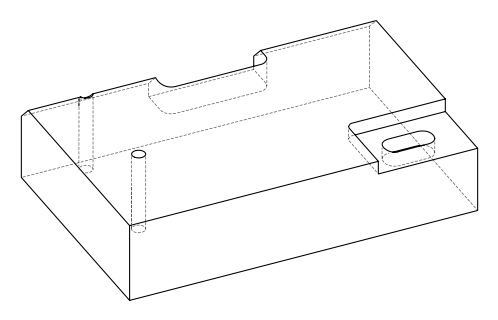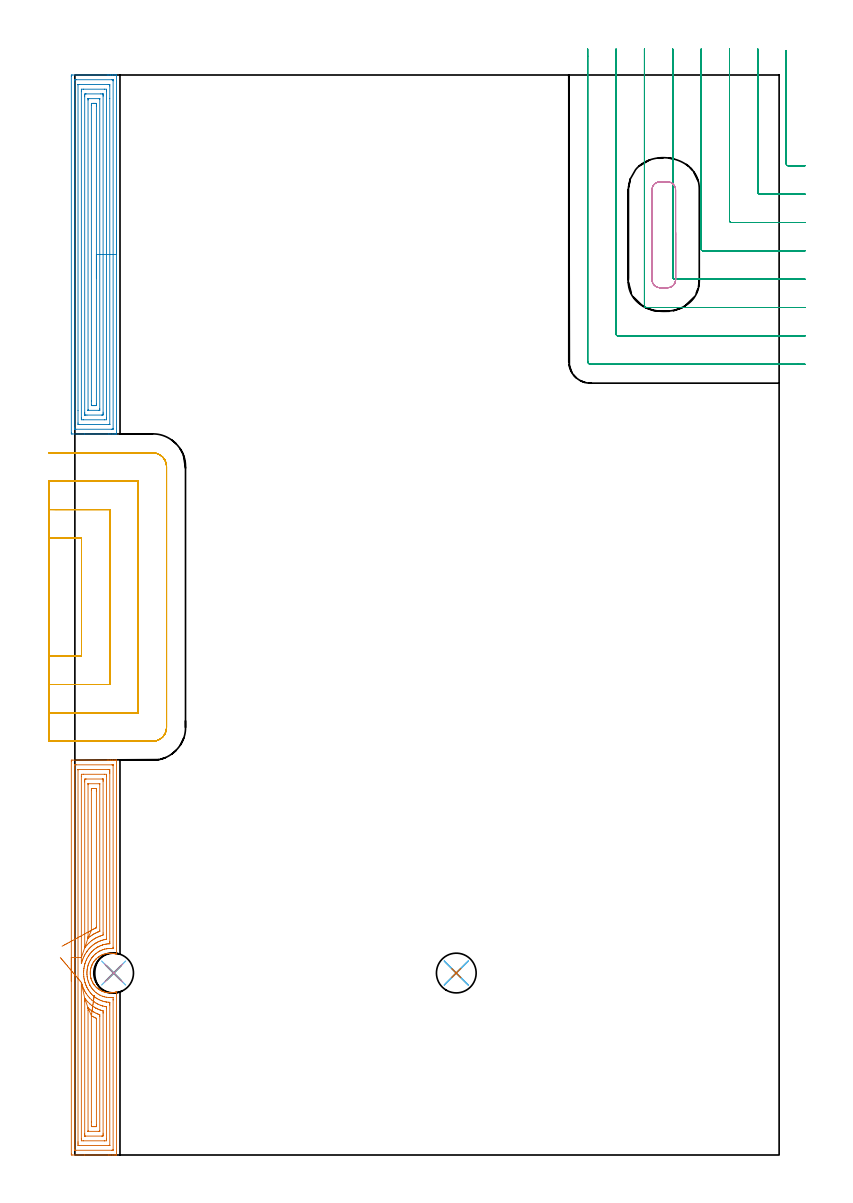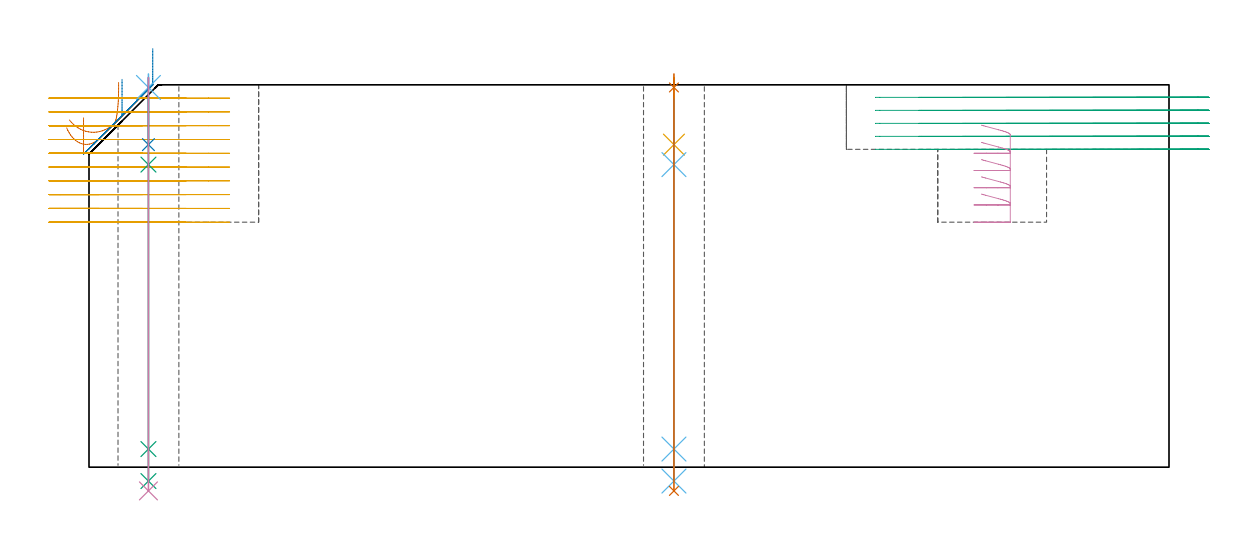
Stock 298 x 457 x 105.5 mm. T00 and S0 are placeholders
(PLAN: 13 operations, 10 tool changes, 57.4 min)
(1 AREA_MILL | FG_CHAMFER_SURFACE | UGT0205_001 | 9.6 min | 31893 mm3)
(2 AREA_MILL_1 | FG_CHAMFER_SURFACE_1 | UGT0205_001 | 8.85 min | 29130 mm3)
(3 MILL_CORNER_NOTCH_RECTANGULAR | CORNER_NOTCH_RECTANGULAR | NXT0201_012 | Follow Part, ap 4, ae 75% | 12.33 min | 206258 mm3)
(4 MILL_RECTANGULAR_POCKET | POCKET_RECTANGULAR_STRAIGHT | UGT0201_094 | Follow Part, ap 5, ae 75% | 1.66 min | 35991 mm3)
(5 MILL_SLOT | SLOT_PARTIAL_RECTANGULAR | NXT0201_012 | Follow Part, ap 4, ae 75% | 22.75 min | 238841 mm3)
(6 SPOT_DRILL | STEP1HOLE | NXT0321_9005460120000 | 0.03 min | 20 mm3)
(7 SPOT_DRILL_1 | STEP1HOLE_1 | NXT0321_9005460120000 | 0.03 min | 4 mm3)
(8 DRILL_BLIND_HOLE_INTO_CENTER | STEP1HOLE | NXT0301_081 | 0.08 min | 1177 mm3)
(9 GUN_DRILL_THROUGH_HOLE | STEP1HOLE | UGT0307_007 | 0.53 min | 7043 mm3)
(10 DRILL_TO_ENLARGE_THROUGH_HOLE | STEP1HOLE | UGT0301_291 | 0.46 min | 14390 mm3)
(11 DRILL_BLIND_HOLE_INTO_CENTER_1 | STEP1HOLE_1 | NXT0301_081 | 0.08 min | 1421 mm3)
(12 GUN_DRILL_THROUGH_HOLE_1 | STEP1HOLE_1 | UGT0307_007 | 0.53 min | 7038 mm3)
(13 DRILL_TO_ENLARGE_THROUGH_HOLE_1 | STEP1HOLE_1 | UGT0301_291 | 0.46 min | 14858 mm3)
(TOOL UGT0205_001 | Chamfer Mill 20 x 3 x 45 deg. | D20 FL50 Z2)
(TOOL NXT0201_012 | ENDMILL 16mm [2P460-1600-NA 1630] | D16 FL38 Z6)
(TOOL UGT0201_094 | End mill 20 mm | D20 FL38 Z4)
(TOOL NXT0321_9005460120000 | NC Spot Drill, 142deg, 12mm, Carbide, Uncoated | D12 PA142 FL30 Z2)
(TOOL NXT0301_081 | Carbide Drill 11mm [860.1-1100-033A1-MM 2214] | D11 PA140 FL55 Z2)
(TOOL UGT0307_007 | Gun Drill 10 mm | D10 PA130 FL24 Z1)
(TOOL UGT0301_291 | Twist Drill 16.8 mm | D16.8 PA118 FL125 Z2)
(OP 1 AREA_MILL)
G17 G21 G94 G90
T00 M6
G54
G17 G0 G90 X-1.5 Y73.55 S1061 M3
G43 Z115.5 H0
Z96.4
G94 G1 Y73.588 Z95.528 F250.
Y73.702 Z94.664
Y73.891 Z93.812
Y74.153 Z92.98
Y74.487 Z92.174
Y74.89 Z91.4
Y75.358 Z90.664
Y75.89 Z89.972
Y76.479 Z89.329
Y77.122 Z88.74
Y77.814 Z88.209
Y78.55 Z87.74
Y79.324 Z87.337
Y80.13 Z87.003
Y80.962 Z86.741
Y81.814 Z86.552
Y82.678 Z86.438
Y83.55 Z86.4
Y166.502
X-1.497 Y166.78 Z86.402
X-1.491 Y167.09 Z86.406
X-1.177 Y167.1 Z86.72
X13.704 Z101.599
X14.303 Z102.197
X14.891 Z102.788
X15.196 Z103.093
X15.784 Z103.681
X16.09 Z103.985
X16.7 Z104.599
X17.178 Z105.077
X17.542 Y167.099 Z105.433
X17.557 Y167.097 Z105.448
X17.597 Y167.09 Z105.488
X17.6 Y166.947 Z105.5
Y85.334
X17.593 Y84.968 Z105.492
X17.47 Y84.993 Z105.369
X17.11 Y85.098 Z105.009
X16.663 Y85.207 Z104.563
X16.312 Y85.276 Z104.211
X15.958 Y85.332 Z103.858
X15.774 Y85.35 Z103.674
X15.33 Y85.381 Z103.23
X14.885 Y85.392 Z102.785
X14.44 Y85.379 Z102.34
X13.996 Y85.348 Z101.896
X13.842 Y85.332 Z101.742
X13.106 Y85.196 Z101.006
X12.66 Y85.088 Z100.56
X12.217 Y84.958 Z100.117
X12.036 Y84.888 Z99.935
X11.77 Y84.786 Z99.67
X11.329 Y84.595 Z99.227
X11.177 Y84.521 Z99.074
X11.01 Y84.441 Z98.909
X10.73 Y84.277 Z98.629
X10.439 Y84.107 Z98.339
X10.283 Y84.003 Z98.183
X10.039 Y83.839 Z97.936
X9.837 Y83.689 Z97.732
X9.646 Y83.55 Z97.545
X9.55 Y83.471 Z97.45
X9.1 Y83.059 Z96.999
X8.995 Y82.955 Z96.893
X8.943 Y82.903 Z96.84
X8.892 Y82.854 Z96.791
X8.696 Y82.659 Z96.595
X8.662 Y82.621 Z96.56
X8.646 Y82.601 Z96.543
X8.446 Y82.359 Z96.345
X8.316 Y82.201 Z96.216
X8.05 Y81.845 Z95.948
X7.992 Y81.768 Z95.89
X7.773 Y81.434 Z95.671
X7.708 Y81.32 Z95.606
X7.456 Y80.877 Z95.356
X7.245 Y80.434 Z95.141
X7.243 Y80.428 Z95.139
X7.157 Y80.225 Z95.056
X7.135 Y80.172 Z95.034
X7.06 Y79.986 Z94.954
X7.059 Y79.982 Z94.953
X6.965 Y79.725 Z94.863
X6.883 Y79.497 Z94.782
X6.773 Y79.095 Z94.672
X6.671 Y78.65 Z94.57
X6.595 Y78.198 Z94.489
X6.57 Y78.003 Z94.468
X6.542 Y77.759 Z94.44
X6.537 Y77.684 Z94.435
X6.532 Y77.575 Z94.426
X6.516 Y77.313 Z94.408
X6.513 Y76.982 Z94.403
Y76.868 Z94.399
X6.529 Y76.422 Z94.426
X6.53 Y76.414 Z94.427
X6.571 Y75.976 Z94.47
X6.64 Y75.522 Z94.538
X6.733 Y75.076 Z94.629
X6.798 Y74.812 Z94.698
X6.842 Y74.64 Z94.741
X6.859 Y74.583 Z94.758
X6.884 Y74.502 Z94.781
X6.949 Y74.333 Z94.843
X7.008 Y74.175 Z94.903
X7.061 Y74.036 Z94.954
X7.09 Y73.954 Z94.987
X7.172 Y73.739 Z95.069
X7.375 Y73.293 Z95.271
X7.596 Y72.858 Z95.496
X7.682 Y72.708 Z95.582
X7.782 Y72.549 Z95.68
X8.05 Y72.161 Z95.947
X8.183 Y71.967 Z96.082
X8.211 Y71.93 Z96.111
X8.348 Y71.758 Z96.243
X8.416 Y71.669 Z96.315
X8.426 Y71.657 Z96.325
X8.662 Y71.382 Z96.56
X8.682 Y71.36 Z96.581
X8.95 Y71.076 Z96.849
X9.246 Y70.797 Z97.144
X9.282 Y70.765 Z97.181
X9.473 Y70.6 Z97.371
X9.539 Y70.544 Z97.435
X9.552 Y70.533 Z97.448
X9.634 Y70.468 Z97.531
X9.837 Y70.31 Z97.732
X9.996 Y70.185 Z97.895
X10.016 Y70.171 Z97.915
X10.083 Y70.124 Z97.983
X10.217 Y70.032 Z98.113
X10.283 Y69.99 Z98.177
X10.441 Y69.888 Z98.337
X10.722 Y69.725 Z98.622
X10.879 Y69.635 Z98.779
X11.328 Y69.403 Z99.228
X11.559 Y69.294 Z99.459
X11.597 Y69.279 Z99.497
X11.887 Y69.164 Z99.786
X12.218 Y69.046 Z100.116
X12.516 Y68.956 Z100.414
X12.661 Y68.912 Z100.559
X13.107 Y68.801 Z101.005
X13.551 Y68.716 Z101.449
X13.996 Y68.657 Z101.895
X14.441 Y68.621 Z102.339
X14.885 Y68.608 Z102.784
X15.196 Y68.616 Z103.095
X15.33 Y68.619 Z103.229
X15.723 Y68.65 Z103.623
X15.774 Y68.654 Z103.674
X16.219 Y68.712 Z104.119
X16.663 Y68.794 Z104.563
X17.11 Y68.902 Z105.008
X17.393 Y68.983 Z105.288
X17.529 Y69.017 Z105.423
X17.597 Y69.032 Z105.489
X17.6 Y68.833 Z105.5
Y0.152
X17.597 Y0.01 Z105.488
X17.544 Y0.007 Z105.436
X17.178 Y0. Z105.077
X16.7 Z104.599
X16.09 Z103.985
X14.891 Z102.788
X14.303 Z102.197
X4.06 Z91.957
X-1.177 Y0.001 Z86.72
X-1.492 Y0.01 Z86.406
X-1.499 Y0.322 Z86.399
Y0.347
X-1.5 Y83.55 Z86.4
X-0.086 Z87.814
X-0.085 Y164.813 Z87.815
X-0.083 Y164.91 Z87.817
X-0.078 Y165.09 Z87.822
X0.01 Y165.092 Z87.91
X0.522 Y165.099 Z88.422
X15.707 Z103.607
X16.09 Y165.096 Z103.99
X16.144 Y165.094 Z104.044
X16.172 Y165.091 Z104.072
X16.179 Y165.005 Z104.079
X16.184 Y164.814 Z104.084
X16.185 Y164.718 Z104.085
Y87.914
X16.184 Y87.818 Z104.084
X16.18 Y87.626 Z104.08
X16.17 Y87.32 Z104.07
X15.865 Y87.342 Z103.765
X15.196 Y87.374 Z103.096
X14.932 Y87.382 Z102.832
X14.303 Y87.362 Z102.203
X14.071 Y87.35 Z101.971
X13.752 Y87.318 Z101.652
X13.41 Y87.264 Z101.31
X13.285 Y87.243 Z101.185
X12.664 Y87.118 Z100.564
X12.545 Y87.089 Z100.445
X12.516 Y87.081 Z100.416
X11.859 Y86.882 Z99.759
X11.623 Y86.792 Z99.523
X11.22 Y86.629 Z99.12
X10.73 Y86.411 Z98.63
X10.604 Y86.351 Z98.504
X10.365 Y86.226 Z98.265
X10.034 Y86.029 Z97.934
X9.837 Y85.906 Z97.737
X9.493 Y85.677 Z97.393
X9.007 Y85.334 Z96.907
X8.97 Y85.307 Z96.87
X8.961 Y85.299 Z96.861
X8.943 Y85.284 Z96.843
X8.501 Y84.883 Z96.401
X8.031 Y84.442 Z95.931
X7.751 Y84.14 Z95.651
X7.619 Y83.98 Z95.519
X7.269 Y83.55 Z95.169
X7.22 Y83.486 Z95.12
X7.157 Y83.399 Z95.057
X6.854 Y82.961 Z94.754
X6.662 Y82.658 Z94.562
X6.518 Y82.404 Z94.418
X6.263 Y81.944 Z94.163
X6.204 Y81.825 Z94.104
X6.176 Y81.766 Z94.076
X5.932 Y81.205 Z93.832
X5.798 Y80.874 Z93.698
X5.685 Y80.56 Z93.585
X5.599 Y80.313 Z93.499
X5.506 Y79.982 Z93.406
X5.37 Y79.456 Z93.27
X5.306 Y79.154 Z93.206
X5.295 Y79.09 Z93.195
X5.187 Y78.381 Z93.087
X5.166 Y78.198 Z93.066
X5.115 Y77.561 Z93.015
X5.105 Y77.306 Z93.005
X5.104 Y76.68 Z93.004
X5.117 Y76.414 Z93.017
X5.175 Y75.717 Z93.075
X5.2 Y75.522 Z93.1
X5.258 Y75.138 Z93.158
X5.345 Y74.656 Z93.245
X5.35 Y74.63 Z93.25
X5.37 Y74.536 Z93.27
X5.583 Y73.739 Z93.483
X5.694 Y73.415 Z93.594
X5.911 Y72.847 Z93.811
X6.263 Y72.054 Z94.163
X6.296 Y71.987 Z94.196
X6.305 Y71.968 Z94.205
X6.365 Y71.853 Z94.265
X6.676 Y71.312 Z94.576
X6.841 Y71.063 Z94.741
X7.157 Y70.603 Z95.057
X7.489 Y70.171 Z95.389
X7.745 Y69.87 Z95.645
X8.05 Y69.542 Z95.95
X8.318 Y69.279 Z96.218
X8.943 Y68.733 Z96.843
X9.39 Y68.387 Z97.29
X9.837 Y68.089 Z97.737
X10.545 Y67.679 Z98.445
X10.73 Y67.585 Z98.63
X10.91 Y67.495 Z98.81
X11.623 Y67.206 Z99.523
X12.066 Y67.052 Z99.966
X12.516 Y66.927 Z100.416
X13.253 Y66.76 Z101.153
X13.41 Y66.736 Z101.31
X14.274 Y66.632 Z102.174
X14.303 Y66.631 Z102.203
X14.745 Y66.622 Z102.645
X15.183 Y66.616 Z103.083
X15.196 Y66.617 Z103.096
X16.015 Y66.678 Z103.915
X16.09 Y66.683 Z103.99
X16.179 Y66.688 Z104.079
X16.182 Y66.603 Z104.082
X16.184 Y66.509 Z104.084
X16.186 Y65.711 Z104.086
Y65.615
X16.185 Y2.287 Z104.085
X16.183 Y2.191 Z104.083
X16.178 Y2.01 Z104.078
X16.09 Y2.008 Z103.99
X15.578 Y2.001 Z103.478
X0.393 Y2. Z88.293
X0.01 Y2.004 Z87.91
X-0.044 Y2.006 Z87.856
X-0.072 Y2.009 Z87.828
X-0.079 Y2.095 Z87.821
X-0.084 Y2.286 Z87.816
X-0.085 Y2.382 Z87.815
X-0.086 Y83.55 Z87.814
X1.329 Z89.229
Y162.934
X1.33 Y163.051 Z89.23
X1.332 Y163.078 Z89.232
X1.334 Y163.086 Z89.234
X1.354 Y163.09 Z89.254
X1.464 Y163.096 Z89.364
X1.631 Y163.1 Z89.531
X14.137 Y163.099 Z102.037
X14.303 Y163.097 Z102.203
X14.469 Y163.092 Z102.369
X14.765 Y163.08 Z102.665
X14.767 Y162.934 Z102.667
X14.77 Y162.467 Z102.67
X14.771 Y162.042 Z102.671
Y161.574
Y90.218
X14.77 Y89.794 Z102.67
X14.768 Y89.56 Z102.668
X14.765 Y89.444 Z102.665
X14.762 Y89.396 Z102.662
X14.708 Y89.389 Z102.608
X14.303 Y89.363 Z102.203
X13.872 Y89.332 Z101.772
X13.41 Y89.274 Z101.31
X13.092 Y89.219 Z100.992
X12.516 Y89.102 Z100.416
X12.353 Y89.065 Z100.253
X11.749 Y88.902 Z99.649
X11.652 Y88.873 Z99.552
X11.623 Y88.862 Z99.523
X11.009 Y88.623 Z98.909
X10.73 Y88.507 Z98.63
X10.386 Y88.353 Z98.286
X9.837 Y88.079 Z97.737
X9.791 Y88.055 Z97.691
X9.712 Y88.01 Z97.612
X9.237 Y87.717 Z97.137
X8.943 Y87.522 Z96.843
X8.704 Y87.356 Z96.604
X8.373 Y87.118 Z96.273
X8.195 Y86.973 Z96.095
X8.05 Y86.848 Z95.95
X7.723 Y86.553 Z95.623
X7.372 Y86.226 Z95.272
X7.264 Y86.119 Z95.164
X7.157 Y86.009 Z95.057
X6.831 Y85.659 Z94.731
X6.561 Y85.334 Z94.461
X6.43 Y85.168 Z94.33
X6.263 Y84.951 Z94.163
X6.049 Y84.656 Z93.949
X5.9 Y84.442 Z93.8
X5.691 Y84.122 Z93.591
X5.37 Y83.588 Z93.27
X5.356 Y83.564 Z93.256
X5.349 Y83.55 Z93.249
X5.053 Y82.975 Z92.953
X4.907 Y82.658 Z92.807
X4.775 Y82.361 Z92.675
X4.526 Y81.766 Z92.426
X4.512 Y81.731 Z92.412
X4.477 Y81.632 Z92.377
X4.288 Y81.063 Z92.188
X4.235 Y80.874 Z92.135
X4.101 Y80.358 Z92.001
X4.01 Y79.982 Z91.91
X3.936 Y79.631 Z91.836
X3.849 Y79.09 Z91.749
X3.814 Y78.86 Z91.714
X3.742 Y78.198 Z91.642
X3.728 Y78.054 Z91.628
X3.704 Y77.695 Z91.604
X3.689 Y77.306 Z91.589
X3.687 Y77.203 Z91.587
X3.7 Y76.414 Z91.6
X3.704 Y76.294 Z91.604
X3.768 Y75.522 Z91.668
X3.79 Y75.317 Z91.69
X3.89 Y74.63 Z91.79
X3.964 Y74.251 Z91.864
X4.077 Y73.739 Z91.977
X4.248 Y73.075 Z92.148
X4.317 Y72.847 Z92.217
X4.477 Y72.39 Z92.377
X4.645 Y71.955 Z92.545
X4.758 Y71.674 Z92.658
X5.039 Y71.063 Z92.939
X5.146 Y70.839 Z93.046
X5.37 Y70.416 Z93.27
X5.509 Y70.171 Z93.409
X5.713 Y69.829 Z93.613
X6.094 Y69.279 Z93.994
X6.263 Y69.047 Z94.163
X6.55 Y68.676 Z94.45
X6.795 Y68.387 Z94.695
X7.157 Y67.99 Z95.057
X7.669 Y67.495 Z95.569
X8.05 Y67.163 Z95.95
X8.75 Y66.603 Z96.65
X8.943 Y66.47 Z96.843
X9.339 Y66.208 Z97.239
X9.837 Y65.932 Z97.737
X10.242 Y65.711 Z98.142
X10.73 Y65.493 Z98.63
X11.114 Y65.327 Z99.014
X11.623 Y65.15 Z99.523
X12.419 Y64.917 Z100.319
X12.516 Y64.894 Z100.416
X12.855 Y64.819 Z100.755
X13.41 Y64.727 Z101.31
X13.518 Y64.711 Z101.418
X14.303 Y64.638 Z102.203
X14.758 Y64.602 Z102.658
X14.764 Y64.565 Z102.664
X14.768 Y64.355 Z102.668
X14.77 Y63.927 Z102.67
X14.771 Y63.459 Z102.671
Y4.166
X14.77 Y4.049 Z102.67
X14.767 Y4.022 Z102.667
X14.766 Y4.014 Z102.666
X14.746 Y4.01 Z102.646
X14.636 Y4.005 Z102.536
X14.469 Y4.001 Z102.369
X1.963 Y4. Z89.863
X1.797 Y4.003 Z89.697
X1.631 Y4.008 Z89.531
X1.335 Y4.02 Z89.235
X1.333 Y4.166 Z89.233
X1.33 Y4.633 Z89.23
X1.329 Y5.058 Z89.229
X1.328 Y5.526 Z89.228
X1.329 Y83.55 Z89.229
X2.743 Z90.643
Y160.258
X2.75 Y161.09 Z90.65
X3.584 Y161.099 Z91.484
X3.634 Y161.1 Z91.534
X12.567 Y161.099 Z100.467
X13.35 Y161.088 Z101.25
X13.357 Y160.311 Z101.257
Y160.258
Y91.578
X13.355 Y91.368 Z101.255
X13.353 Y91.316 Z101.253
X13.351 Y91.298 Z101.251
X13.311 Y91.288 Z101.211
X13.161 Y91.257 Z101.061
X12.891 Y91.203 Z100.791
X12.516 Y91.123 Z100.416
X12.158 Y91.043 Z100.058
X11.623 Y90.899 Z99.523
X11.458 Y90.851 Z99.358
X10.963 Y90.686 Z98.863
X10.794 Y90.621 Z98.694
X10.73 Y90.595 Z98.63
X10.169 Y90.354 Z98.069
X9.837 Y90.199 Z97.737
X9.568 Y90.062 Z97.468
X9.064 Y89.794 Z96.964
X8.988 Y89.749 Z96.888
X8.943 Y89.721 Z96.843
X8.445 Y89.4 Z96.345
X8.05 Y89.131 Z95.95
X7.916 Y89.036 Z95.816
X7.734 Y88.902 Z95.634
X7.417 Y88.642 Z95.317
X7.157 Y88.416 Z95.057
X6.943 Y88.224 Z94.843
X6.713 Y88.01 Z94.613
X6.487 Y87.787 Z94.387
X6.263 Y87.559 Z94.163
X6.05 Y87.33 Z93.95
X5.861 Y87.118 Z93.761
X5.64 Y86.848 Z93.54
X5.37 Y86.509 Z93.27
X5.248 Y86.348 Z93.148
X5.158 Y86.226 Z93.058
X4.879 Y85.824 Z92.779
X4.558 Y85.334 Z92.458
X4.527 Y85.284 Z92.427
X4.477 Y85.198 Z92.377
X4.206 Y84.712 Z92.106
X4.06 Y84.442 Z91.96
X3.898 Y84.128 Z91.798
X3.626 Y83.55 Z91.526
X3.613 Y83.521 Z91.513
X3.584 Y83.454 Z91.484
X3.355 Y82.887 Z91.255
X3.266 Y82.658 Z91.166
X3.171 Y82.399 Z91.071
X3.115 Y82.234 Z91.015
X2.961 Y81.766 Z90.861
X2.931 Y81.668 Z90.831
X2.899 Y81.557 Z90.799
X2.881 Y81.49 Z90.781
X2.852 Y81.379 Z90.752
X2.809 Y81.221 Z90.709
X2.756 Y81.035 Z90.656
X2.75 Y81.015 Z90.65
X2.748 Y81.057 Z90.648
X2.745 Y81.18 Z90.645
X2.743 Y81.714 Z90.643
Y83.55
X4.163 Y87.667 Z92.063
X4.162 Y87.681 Z92.062
X4.159 Y87.778 Z92.059
X4.157 Y88.01 Z92.057
Y88.147
Y157.901
X4.16 Y158.474 Z92.06
X4.163 Y158.787 Z92.063
X4.17 Y159.09 Z92.07
X4.477 Y159.095 Z92.377
X4.744 Y159.099 Z92.644
X11.623 Z99.523
X11.893 Y159.096 Z99.793
X11.928 Y159.09 Z99.828
X11.936 Y159.081 Z99.836
X11.939 Y159.051 Z99.839
X11.942 Y158.474 Z99.842
X11.943 Y158.155 Z99.843
X11.942 Y93.935 Z99.842
X11.939 Y93.361 Z99.839
X11.936 Y93.049 Z99.836
X11.623 Y92.95 Z99.523
X11.258 Y92.834 Z99.158
X10.73 Y92.659 Z98.63
X10.589 Y92.61 Z98.489
X10.219 Y92.47 Z98.119
X9.95 Y92.356 Z97.85
X9.837 Y92.305 Z97.737
X9.341 Y92.072 Z97.241
X8.943 Y91.867 Z96.843
X8.754 Y91.766 Z96.654
X8.418 Y91.578 Z96.318
X8.191 Y91.436 Z96.091
X8.05 Y91.345 Z95.95
X7.655 Y91.08 Z95.555
X7.157 Y90.735 Z95.057
X7.128 Y90.714 Z95.028
X7.09 Y90.686 Z94.99
X6.638 Y90.312 Z94.538
X6.263 Y89.987 Z94.163
X6.161 Y89.896 Z94.061
X6.052 Y89.794 Z93.952
X5.709 Y89.455 Z93.609
X5.37 Y89.116 Z93.27
X5.265 Y89.006 Z93.165
X5.17 Y88.902 Z93.07
X4.853 Y88.526 Z92.753
X4.477 Y88.068 Z92.377
X4.451 Y88.036 Z92.351
X4.215 Y87.727 Z92.115
X4.177 Y87.682 Z92.077
X4.163 Y87.667 Z92.063
X5.578 Y91.76 Z93.478
X5.576 Y91.792 Z93.476
X5.574 Y91.902 Z93.474
X5.571 Y92.269 Z93.471
Y92.47
X5.572 Y156.69 Z93.472
X5.574 Y157.036 Z93.474
X5.576 Y157.077 Z93.476
X5.578 Y157.09 Z93.478
X5.607 Y157.093 Z93.507
X5.716 Y157.097 Z93.616
X5.853 Y157.1 Z93.753
X10.32 Z98.22
X10.479 Y157.097 Z98.379
X10.511 Y157.093 Z98.411
X10.522 Y157.09 Z98.422
X10.524 Y157.08 Z98.424
X10.526 Y157.043 Z98.426
X10.528 Y156.891 Z98.428
X10.529 Y95.145 Z98.429
X10.528 Y94.8 Z98.428
X10.526 Y94.714 Z98.426
X10.522 Y94.673 Z98.422
X10.519 Y94.66 Z98.419
X10.503 Y94.652 Z98.403
X10.381 Y94.602 Z98.281
X9.837 Y94.392 Z97.737
X9.737 Y94.353 Z97.637
X9.498 Y94.253 Z97.398
X9.118 Y94.079 Z97.018
X8.943 Y93.993 Z96.843
X8.526 Y93.778 Z96.426
X8.05 Y93.522 Z95.95
X7.947 Y93.465 Z95.847
X7.772 Y93.361 Z95.672
X7.398 Y93.121 Z95.298
X7.157 Y92.961 Z95.057
X6.865 Y92.761 Z94.765
X6.452 Y92.47 Z94.352
X6.346 Y92.387 Z94.246
X6.263 Y92.321 Z94.163
X5.64 Y91.805 Z93.54
X5.593 Y91.769 Z93.493
X5.578 Y91.76 Z93.478
X6.995 Y95.074 Z94.895
X6.991 Y95.145 Z94.891
X6.987 Y95.224 Z94.887
X6.986 Y95.316 Z94.886
Y154.185
X6.988 Y154.906 Z94.888
X6.991 Y155.072 Z94.891
X6.993 Y155.09 Z94.893
X7.012 Y155.093 Z94.912
X7.06 Y155.097 Z94.96
X7.157 Y155.099 Z95.057
X7.856 Y155.1 Z95.756
X8.05 Z95.95
X8.753 Y155.096 Z96.653
X8.943 Y155.09 Z96.843
X9.108 Y155.068 Z97.008
X9.111 Y154.906 Z97.011
X9.113 Y154.737 Z97.013
X9.115 Y154.014 Z97.015
Y153.843
X9.114 Y96.759 Z97.014
X9.112 Y96.587 Z97.012
X9.108 Y96.246 Z97.008
X9.102 Y96.184 Z97.002
X9.084 Y96.173 Z96.984
X9.041 Y96.15 Z96.941
X8.943 Y96.104 Z96.843
X8.797 Y96.037 Z96.697
X8.297 Y95.791 Z96.197
X8.05 Y95.663 Z95.95
X7.715 Y95.48 Z95.615
X7.059 Y95.109 Z94.959
X6.995 Y95.074 Z94.895
X6.398 Y94.75 Z94.348
X5.76 Y94.404 Z93.863
X5.089 Y94.04 Z93.442
X4.387 Y93.659 Z93.09
X3.661 Y93.266 Z92.809
X2.916 Y92.862 Z92.6
X2.159 Y92.451 Z92.467
X1.394 Y92.036 Z92.408
X0.627 Y91.62 Z92.427
X-0.135 Y91.206 Z92.521
X-0.888 Y90.798 Z92.69
X-1.624 Y90.399 Z92.933
X-2.339 Y90.011 Z93.248
X-3.027 Y89.637 Z93.633
X-3.683 Y89.282 Z94.085
X-4.302 Y88.946 Z94.6
X-4.879 Y88.633 Z95.174
X-5.41 Y88.345 Z95.804
G0 X-6.162 Y83.562 Z93.636
G1 X-5.837 Y83.177 Z92.924
X-5.473 Y82.746 Z92.259
X-5.073 Y82.272 Z91.645
X-4.641 Y81.758 Z91.088
X-4.178 Y81.21 Z90.592
X-3.689 Y80.631 Z90.16
X-3.178 Y80.025 Z89.795
X-2.649 Y79.397 Z89.501
X-2.105 Y78.752 Z89.28
X-1.55 Y78.095 Z89.133
X-0.99 Y77.43 Z89.062
X-0.427 Y76.763 Z89.067
X0.133 Y76.099 Z89.148
X0.686 Y75.443 Z89.304
X1.229 Y74.8 Z89.534
X1.756 Y74.174 Z89.837
X2.265 Y73.572 Z90.21
X2.75 Y72.996 Z90.65
X2.752 Y72.994 Z90.652
X2.793 Y72.847 Z90.693
X2.831 Y72.706 Z90.731
X2.944 Y72.304 Z90.844
X3.051 Y71.955 Z90.951
X3.176 Y71.594 Z91.076
X3.245 Y71.401 Z91.145
X3.378 Y71.063 Z91.278
X3.584 Y70.564 Z91.484
X3.759 Y70.171 Z91.659
X3.909 Y69.846 Z91.809
X4.209 Y69.279 Z92.109
X4.477 Y68.805 Z92.377
X4.739 Y68.387 Z92.639
X5.318 Y67.547 Z93.218
X5.358 Y67.495 Z93.258
X5.37 Y67.48 Z93.27
X5.764 Y66.999 Z93.664
X6.11 Y66.603 Z94.01
X6.263 Y66.439 Z94.163
X7.017 Y65.711 Z94.917
X7.157 Y65.59 Z95.057
X7.874 Y64.995 Z95.774
X8.05 Y64.857 Z95.95
X8.101 Y64.819 Z96.001
X8.943 Y64.286 Z96.843
X9.577 Y63.927 Z97.477
X9.837 Y63.798 Z97.737
X10.088 Y63.676 Z97.988
X10.73 Y63.408 Z98.63
X11.53 Y63.128 Z99.43
X11.623 Y63.101 Z99.523
X11.854 Y63.035 Z99.754
X12.516 Y62.877 Z100.416
X12.722 Y62.83 Z100.622
X13.203 Y62.741 Z101.103
X13.304 Y62.721 Z101.204
X13.349 Y62.711 Z101.249
X13.351 Y62.673 Z101.251
X13.354 Y62.578 Z101.254
X13.357 Y62.196 Z101.257
Y62.143
Y6.842
X13.35 Y6.01 Z101.25
X12.516 Y6.001 Z100.416
X12.466 Y6. Z100.366
X3.533 Z91.433
X2.75 Y6.012 Z90.65
X2.743 Y6.789 Z90.643
Y6.842
Y72.794
X2.744 Y72.847 Z90.644
X2.749 Y72.992 Z90.649
X2.75 Y72.996 Z90.65
X4.164 Y66.327 Z92.064
X4.477 Y65.931 Z92.377
X4.655 Y65.711 Z92.555
X4.98 Y65.325 Z92.88
X5.37 Y64.88 Z93.27
X5.427 Y64.819 Z93.327
X6.263 Y64.019 Z94.163
X6.364 Y63.927 Z94.264
X7.157 Y63.282 Z95.057
X7.472 Y63.035 Z95.372
X8.05 Y62.661 Z95.95
X8.363 Y62.462 Z96.263
X8.914 Y62.143 Z96.814
X8.943 Y62.127 Z96.843
X8.98 Y62.107 Z96.88
X9.556 Y61.826 Z97.456
X9.837 Y61.702 Z97.737
X10.59 Y61.391 Z98.49
X10.73 Y61.342 Z98.63
X10.998 Y61.251 Z98.898
X11.88 Y60.995 Z99.78
X11.936 Y60.972 Z99.836
X11.938 Y60.937 Z99.838
X11.942 Y60.359 Z99.842
X11.943 Y60.04 Z99.843
Y9.199
X11.94 Y8.626 Z99.84
X11.937 Y8.313 Z99.837
X11.93 Y8.01 Z99.83
X11.623 Y8.005 Z99.523
X11.356 Y8.001 Z99.256
X4.477 Z92.377
X4.207 Y8.003 Z92.107
X4.172 Y8.01 Z92.072
X4.164 Y8.019 Z92.064
X4.161 Y8.049 Z92.061
X4.158 Y8.626 Z92.058
X4.157 Y8.945 Z92.057
Y65.138
X4.158 Y65.711 Z92.058
X4.16 Y66.027 Z92.06
X4.164 Y66.327 Z92.064
X5.578 Y62.244 Z93.478
X5.616 Y62.216 Z93.516
X5.713 Y62.143 Z93.613
X6.263 Y61.702 Z94.163
X6.832 Y61.251 Z94.732
X7.157 Y61.037 Z95.057
X7.775 Y60.634 Z95.675
X8.05 Y60.478 Z95.95
X8.262 Y60.359 Z96.162
X8.943 Y60.012 Z96.843
X9.59 Y59.714 Z97.49
X9.837 Y59.613 Z97.737
X10.199 Y59.467 Z98.099
X10.395 Y59.393 Z98.295
X10.489 Y59.356 Z98.389
X10.522 Y59.331 Z98.422
X10.524 Y59.294 Z98.424
X10.526 Y59.122 Z98.426
X10.529 Y58.776 Z98.429
Y58.575
X10.528 Y10.41 Z98.428
X10.526 Y10.064 Z98.426
X10.524 Y10.023 Z98.424
X10.522 Y10.01 Z98.422
X10.493 Y10.007 Z98.393
X10.384 Y10.003 Z98.284
X10.247 Y10. Z98.147
X5.78 Z93.68
X5.621 Y10.003 Z93.521
X5.589 Y10.007 Z93.489
X5.578 Y10.01 Z93.478
X5.576 Y10.02 Z93.476
X5.573 Y10.057 Z93.473
X5.571 Y10.209 Z93.471
Y61.251
X5.573 Y61.941 Z93.473
X5.578 Y62.244 Z93.478
X6.992 Y58.927 Z94.892
X6.998 Y58.926 Z94.898
X7.028 Y58.913 Z94.928
X7.609 Y58.575 Z95.509
X8.05 Y58.342 Z95.95
X8.539 Y58.087 Z96.439
X8.943 Y57.897 Z96.843
X9.092 Y57.826 Z96.992
X9.108 Y57.811 Z97.008
X9.111 Y57.785 Z97.011
X9.113 Y57.74 Z97.013
X9.114 Y57.683 Z97.014
X9.115 Y57.512 Z97.015
X9.114 Y12.915 Z97.014
X9.112 Y12.194 Z97.012
X9.109 Y12.028 Z97.009
X9.107 Y12.01 Z97.007
X9.088 Y12.007 Z96.988
X9.04 Y12.003 Z96.94
X8.943 Y12.001 Z96.843
X8.244 Y12. Z96.144
X8.05 Z95.95
X7.347 Y12.004 Z95.247
X7.157 Y12.01 Z95.057
X6.992 Y12.032 Z94.892
X6.989 Y12.194 Z94.889
X6.987 Y12.363 Z94.887
X6.985 Y13.978 Z94.885
X6.986 Y58.575 Z94.886
X6.987 Y58.745 Z94.887
X6.991 Y58.916 Z94.891
X6.992 Y58.927 Z94.892
X7.11 Y59.777 Z95.048
X7.225 Y60.611 Z95.279
X7.337 Y61.421 Z95.581
X7.446 Y62.203 Z95.954
X7.549 Y62.949 Z96.394
X7.646 Y63.654 Z96.899
X7.738 Y64.313 Z97.463
X7.822 Y64.921 Z98.083
X7.898 Y65.473 Z98.754
X7.966 Y65.965 Z99.472
X8.025 Y66.393 Z100.229
X8.075 Y66.754 Z101.022
X8.115 Y67.045 Z101.843
X8.146 Y67.264 Z102.687
X8.166 Y67.41 Z103.547
X8.176 Y67.481 Z104.417
X8.175 Y67.476 Z105.289
X8.164 Y67.396 Z106.158
G0 Z115.5
M5
M2
(OP 2 AREA_MILL_1)
G17 G21 G94 G90
T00 M6
G54
G17 G0 G90 X17.6 Y391.05 S1061 M3
G43 Z115.5 H0
G94 G1 Y391.012 Z114.628 F250.
Y390.898 Z113.763
Y390.709 Z112.912
Y390.447 Z112.08
Y390.113 Z111.274
Y389.71 Z110.5
Y389.241 Z109.764
Y388.71 Z109.072
Y388.121 Z108.429
Y387.478 Z107.839
Y386.786 Z107.308
Y386.05 Z106.84
Y385.276 Z106.437
Y384.47 Z106.103
Y383.638 Z105.841
Y382.786 Z105.652
Y381.922 Z105.538
Y381.05 Z105.5
Y305.25
X17.597 Y305.11 Z105.488
X17.545 Y305.107 Z105.437
X17.185 Y305.1 Z105.084
X16.69 Z104.59
X16.09 Z103.985
X14.896 Z102.793
X14.303 Z102.197
X4.061 Z91.958
X-1.18 Y305.101 Z86.717
X-1.492 Y305.11 Z86.406
X-1.499 Y305.419 Z86.399
Y305.445
X-1.5 Y456.404 Z86.4
X-1.497 Y456.683 Z86.402
X-1.491 Y456.99 Z86.406
X-1.179 Y457. Z86.718
X13.706 Z101.601
X14.303 Z102.197
X14.896 Z102.793
X15.196 Z103.093
X15.789 Z103.685
X16.09 Z103.985
X16.69 Z104.59
X17.185 Z105.084
X17.545 Y456.993 Z105.437
X17.597 Y456.99 Z105.488
X17.6 Y456.85 Z105.5
Y381.05
X16.186 Z104.086
X16.185 Y307.384 Z104.085
X16.183 Y307.288 Z104.083
X16.178 Y307.11 Z104.078
X16.09 Y307.107 Z103.99
X15.576 Y307.1 Z103.476
X0.39 Z88.29
X0.01 Y307.102 Z87.91
X-0.043 Y307.105 Z87.857
X-0.071 Y307.109 Z87.829
X-0.079 Y307.192 Z87.821
X-0.084 Y307.383 Z87.816
X-0.086 Y307.479 Z87.814
Y307.575
X-0.085 Y454.716 Z87.815
X-0.083 Y454.813 Z87.817
X-0.078 Y454.99 Z87.822
X0.01 Y454.993 Z87.91
X0.524 Y454.999 Z88.424
X15.71 Y455. Z103.61
X16.09 Y454.998 Z103.99
X16.143 Y454.995 Z104.043
X16.171 Y454.991 Z104.071
X16.179 Y454.908 Z104.079
X16.184 Y454.717 Z104.084
X16.185 Y454.621 Z104.085
X16.186 Y454.525 Z104.086
Y381.05
X14.771 Z102.671
Y309.263
X14.77 Y309.146 Z102.67
X14.768 Y309.118 Z102.668
X14.766 Y309.112 Z102.666
X14.738 Y309.108 Z102.638
X14.629 Y309.102 Z102.529
X14.466 Y309.1 Z102.366
X14.303 Z102.203
X1.96 Z89.86
X1.797 Y309.102 Z89.697
X1.634 Y309.106 Z89.534
X1.335 Y309.117 Z89.235
X1.333 Y309.263 Z89.233
X1.329 Y309.73 Z89.229
X1.328 Y315.053 Z89.228
X1.329 Y452.837 Z89.229
X1.33 Y452.954 Z89.23
X1.332 Y452.982 Z89.232
X1.334 Y452.988 Z89.234
X1.362 Y452.992 Z89.262
X1.471 Y452.998 Z89.371
X1.634 Y453. Z89.534
X1.797 Z89.697
X14.14 Z102.04
X14.303 Y452.998 Z102.203
X14.466 Y452.994 Z102.366
X14.765 Y452.983 Z102.665
X14.767 Y452.837 Z102.667
X14.77 Y452.37 Z102.67
X14.771 Y447.076 Z102.671
Y381.05
X13.357 Z101.257
Y311.938
X13.349 Y311.107 Z101.249
X12.516 Y311.1 Z100.416
X3.53 Z91.43
X2.751 Y311.11 Z90.651
X2.743 Y311.886 Z90.643
Y450.162
X2.751 Y450.993 Z90.651
X3.584 Y451. Z91.484
X12.57 Z100.47
X13.349 Y450.99 Z101.249
X13.357 Y450.214 Z101.257
Y381.05
X11.943 Z99.843
Y314.295
X11.94 Y313.722 Z99.84
X11.936 Y313.409 Z99.836
X11.928 Y313.11 Z99.828
X11.623 Y313.105 Z99.523
X11.352 Y313.101 Z99.252
X5.099 Y313.1 Z92.999
X4.477 Y313.104 Z92.377
X4.198 Y313.109 Z92.098
X4.164 Y313.121 Z92.064
X4.162 Y313.145 Z92.062
X4.158 Y313.722 Z92.058
X4.157 Y314.041 Z92.057
Y447.805
X4.16 Y448.378 Z92.06
X4.164 Y448.691 Z92.064
X4.172 Y448.99 Z92.072
X4.477 Y448.995 Z92.377
X4.748 Y448.999 Z92.648
X11.001 Y449. Z98.901
X11.623 Y448.996 Z99.523
X11.902 Y448.991 Z99.802
X11.936 Y448.979 Z99.836
X11.938 Y448.955 Z99.838
X11.942 Y448.378 Z99.842
X11.943 Y448.059 Z99.843
Y381.05
X10.529 Z98.429
Y315.706
X10.528 Y315.505 Z98.428
X10.524 Y315.16 Z98.424
X10.522 Y315.12 Z98.422
X10.516 Y315.11 Z98.416
X10.486 Y315.107 Z98.386
X10.378 Y315.102 Z98.278
X10.242 Y315.1 Z98.142
X5.776 Z93.676
X5.621 Y315.103 Z93.521
X5.589 Y315.106 Z93.489
X5.579 Y315.11 Z93.479
X5.577 Y315.119 Z93.477
X5.574 Y315.154 Z93.474
X5.572 Y315.304 Z93.472
X5.571 Y446.394 Z93.471
X5.572 Y446.595 Z93.472
X5.576 Y446.94 Z93.476
X5.578 Y446.98 Z93.478
X5.583 Y446.99 Z93.483
X5.614 Y446.993 Z93.514
X5.722 Y446.998 Z93.622
X5.858 Y447. Z93.758
X10.324 Z98.224
X10.479 Y446.997 Z98.379
X10.51 Y446.994 Z98.41
X10.521 Y446.99 Z98.421
X10.523 Y446.981 Z98.423
X10.526 Y446.946 Z98.426
X10.528 Y446.796 Z98.428
X10.529 Y381.05 Z98.429
X9.115 Z97.015
X9.114 Y318.01 Z97.014
X9.109 Y317.289 Z97.009
X9.108 Y317.125 Z97.008
X8.943 Y317.11 Z96.843
X8.238 Y317.101 Z96.138
X8.05 Z95.95
X7.342 Y317.104 Z95.242
X7.157 Y317.11 Z95.057
X6.992 Y317.127 Z94.892
X6.989 Y317.289 Z94.889
X6.987 Y317.458 Z94.887
X6.985 Y319.072 Z94.885
X6.986 Y444.09 Z94.886
X6.991 Y444.811 Z94.891
X6.992 Y444.975 Z94.892
X7.157 Y444.99 Z95.057
X7.862 Y444.999 Z95.762
X8.05 Z95.95
X8.758 Y444.996 Z96.658
X8.943 Y444.99 Z96.843
X9.108 Y444.973 Z97.008
X9.111 Y444.811 Z97.011
X9.113 Y444.642 Z97.013
X9.115 Y443.919 Z97.015
Y443.748
Y381.05
Y380.178 Z97.053
Y379.313 Z97.167
Y378.462 Z97.355
Y377.63 Z97.618
Y376.824 Z97.952
Y376.05 Z98.354
Y375.314 Z98.823
Y374.622 Z99.354
Y373.979 Z99.944
Y373.39 Z100.587
Y372.858 Z101.279
Y372.39 Z102.015
Y371.987 Z102.788
Y371.653 Z103.594
Y371.391 Z104.426
Y371.202 Z105.278
Y371.088 Z106.143
Y371.05 Z107.015
G0 Z115.5
M5
M2
(OP 3 MILL_CORNER_NOTCH_RECTANGULAR)
G17 G21 G94 G90
T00 M6
G54
G17 G0 G90 X301. Y467.416 S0 M3
G43 Z115.631 H1
Z102.045
G94 G1 Y464.416 F250.
Y419.393 F500.
G3 X301.793 Y418.6 R0.8
G1 X306.
X309. F250.
G0 Z115.631
X289. Y468.
Z102.045
G1 Y465.
Y407.394 F500.
G3 X289.794 Y406.6 R0.8
G1 X306.
X309. F250.
G0 Z115.631
X277. Y468.
Z102.045
G1 Y465.
Y395.394 F500.
G3 X277.794 Y394.6 R0.8
G1 X306.
X309. F250.
G0 Z115.631
X265. Y468.
Z102.045
G1 Y465.
Y383.395 F500.
G3 X265.795 Y382.6 R0.8
G1 X306.
X309. F250.
G0 Z115.631
X253. Y468.
Z102.045
G1 Y465.
Y371.395 F500.
G3 X253.795 Y370.6 R0.8
G1 X306.
X309. F250.
G0 Z115.631
X241. Y468.
Z102.045
G1 Y465.
Y359.395 F500.
G3 X241.795 Y358.6 R0.8
G1 X306.
X309. F250.
G0 Z115.631
X229. Y468.
Z102.045
G1 Y465.
Y347.395 F500.
G3 X229.795 Y346.6 R0.8
G1 X306.
X309. F250.
G0 Z115.631
X217. Y468.
Z102.045
G1 Y465.
Y335.8 F500.
G3 X218.2 Y334.6 R1.2
G1 X306.
X309. F250.
G0 Z115.631
X301. Y467.416
Z98.459
G1 Y464.416
Y419.393 F500.
G3 X301.793 Y418.6 R0.8
G1 X306.
X309. F250.
G0 Z115.631
X289. Y468.
Z98.459
G1 Y465.
Y407.394 F500.
G3 X289.794 Y406.6 R0.8
G1 X306.
X309. F250.
G0 Z115.631
X277. Y468.
Z98.459
G1 Y465.
Y395.394 F500.
G3 X277.794 Y394.6 R0.8
G1 X306.
X309. F250.
G0 Z115.631
X265. Y468.
Z98.459
G1 Y465.
Y383.395 F500.
G3 X265.795 Y382.6 R0.8
G1 X306.
X309. F250.
G0 Z115.631
X253. Y468.
Z98.459
G1 Y465.
Y371.395 F500.
G3 X253.795 Y370.6 R0.8
G1 X306.
X309. F250.
G0 Z115.631
X241. Y468.
Z98.459
G1 Y465.
Y359.395 F500.
G3 X241.795 Y358.6 R0.8
G1 X306.
X309. F250.
G0 Z115.631
X229. Y468.
Z98.459
G1 Y465.
Y347.396 F500.
G3 X229.796 Y346.6 R0.8
G1 X306.
X309. F250.
G0 Z115.631
X217. Y468.
Z98.459
G1 Y465.
Y335.8 F500.
G3 X218.2 Y334.6 R1.2
G1 X306.
X309. F250.
G0 Z115.631
X301. Y467.416
Z94.872
G1 Y464.416
Y419.393 F500.
G3 X301.793 Y418.6 R0.8
G1 X306.
X309. F250.
G0 Z115.631
X289. Y468.
Z94.872
G1 Y465.
Y407.394 F500.
G3 X289.794 Y406.6 R0.8
G1 X306.
X309. F250.
G0 Z115.631
X277. Y468.
Z94.872
G1 Y465.
Y395.394 F500.
G3 X277.794 Y394.6 R0.8
G1 X306.
X309. F250.
G0 Z115.631
X265. Y468.
Z94.872
G1 Y465.
Y383.395 F500.
G3 X265.795 Y382.6 R0.8
G1 X306.
X309. F250.
G0 Z115.631
X253. Y468.
Z94.872
G1 Y465.
Y371.395 F500.
G3 X253.795 Y370.6 R0.8
G1 X306.
X309. F250.
G0 Z115.631
X241. Y468.
Z94.872
G1 Y465.
Y359.395 F500.
G3 X241.795 Y358.6 R0.8
G1 X306.
X309. F250.
G0 Z115.631
X229. Y468.
Z94.872
G1 Y465.
Y347.396 F500.
G3 X229.796 Y346.6 R0.8
G1 X306.
X309. F250.
G0 Z115.631
X217. Y468.
Z94.872
G1 Y465.
Y335.8 F500.
G3 X218.2 Y334.6 R1.2
G1 X306.
X309. F250.
G0 Z115.631
X301. Y467.416
Z91.286
G1 Y464.416
Y419.393 F500.
G3 X301.793 Y418.6 R0.8
G1 X306.
X309. F250.
G0 Z115.631
X289. Y468.
Z91.286
G1 Y465.
Y407.394 F500.
G3 X289.794 Y406.6 R0.8
G1 X306.
X309. F250.
G0 Z115.631
X277. Y468.
Z91.286
G1 Y465.
Y395.394 F500.
G3 X277.794 Y394.6 R0.8
G1 X306.
X309. F250.
G0 Z115.631
X265. Y468.
Z91.286
G1 Y465.
Y383.395 F500.
G3 X265.795 Y382.6 R0.8
G1 X306.
X309. F250.
G0 Z115.631
X253. Y468.
Z91.286
G1 Y465.
Y371.395 F500.
G3 X253.795 Y370.6 R0.8
G1 X306.
X309. F250.
G0 Z115.631
X241. Y468.
Z91.286
G1 Y465.
Y359.395 F500.
G3 X241.795 Y358.6 R0.8
G1 X306.
X309. F250.
G0 Z115.631
X229. Y468.
Z91.286
G1 Y465.
Y347.395 F500.
G3 X229.795 Y346.6 R0.8
G1 X306.
X309. F250.
G0 Z115.631
X217. Y468.
Z91.286
G1 Y465.
Y335.8 F500.
G3 X218.2 Y334.6 R1.2
G1 X306.
X309. F250.
G0 Z115.631
X301. Y467.416
Z87.7
G1 Y464.416
Y419.393 F500.
G3 X301.793 Y418.6 R0.8
G1 X306.
X309. F250.
G0 Z115.631
X289. Y468.
Z87.7
G1 Y465.
Y407.394 F500.
G3 X289.794 Y406.6 R0.8
G1 X306.
X309. F250.
G0 Z115.631
X277. Y468.
Z87.7
G1 Y465.
Y395.394 F500.
G3 X277.794 Y394.6 R0.8
G1 X306.
X309. F250.
G0 Z115.631
X265. Y468.
Z87.7
G1 Y465.
Y383.395 F500.
G3 X265.795 Y382.6 R0.8
G1 X306.
X309. F250.
G0 Z115.631
X253. Y468.
Z87.7
G1 Y465.
Y371.395 F500.
G3 X253.795 Y370.6 R0.8
G1 X306.
X309. F250.
G0 Z115.631
X241. Y468.
Z87.7
G1 Y465.
Y359.395 F500.
G3 X241.795 Y358.6 R0.8
G1 X306.
X309. F250.
G0 Z115.631
X229. Y468.
Z87.7
G1 Y465.
Y347.395 F500.
G3 X229.795 Y346.6 R0.8
G1 X306.
X309. F250.
G0 Z115.631
X217. Y468.
Z87.7
G1 Y465.
Y335.8 F500.
G3 X218.2 Y334.6 R1.2
G1 X306.
X309. F250.
G0 Z115.631
M5
M2
(OP 4 MILL_RECTANGULAR_POCKET)
G17 G21 G94 G90
T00 M6
G54
G17 G0 G90 X246.247 Y367.285 S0 M3
G43 Z115.631 H0
Z94.369
G94 G1 X246.443 Y367.198 Z94.312 F250.
X246.922 Y367.063 Z94.179
X247.416 Y367. Z94.045
X250.984 Z93.089
X251.478 Y367.063 Z92.956
X251.957 Y367.198 Z92.822
X252.411 Y367.4 Z92.689
X252.831 Y367.667 Z92.556
X253.208 Y367.992 Z92.423
X253.533 Y368.369 Z92.289
X253.8 Y368.789 Z92.156
X254.002 Y369.243 Z92.023
X254.137 Y369.722 Z91.889
X254.2 Y370.216 Z91.756
Y389.4 Z86.616
Y408.4 F500.
G3 X250.8 Y411.8 R3.4
G1 X247.6
G3 X244.2 Y408.4 R3.4
G1 Y370.4
G3 X247.6 Y367. R3.4
G1 X250.8
G3 X254.2 Y370.4 R3.4
G1 Y389.4
Y390.4
G0 X246.247 Y367.285 Z89.616
G1 X246.443 Y367.198 Z89.558 F250.
X246.922 Y367.063 Z89.425
X247.416 Y367. Z89.291
X250.984 Z88.335
X251.478 Y367.063 Z88.202
X251.957 Y367.198 Z88.069
X252.411 Y367.4 Z87.935
X252.831 Y367.667 Z87.802
X253.208 Y367.992 Z87.669
X253.533 Y368.369 Z87.535
X253.8 Y368.789 Z87.402
X254.002 Y369.243 Z87.269
X254.137 Y369.722 Z87.135
X254.2 Y370.216 Z87.002
Y389.4 Z81.862
Y408.4 F500.
G3 X250.8 Y411.8 R3.4
G1 X247.6
G3 X244.2 Y408.4 R3.4
G1 Y370.4
G3 X247.6 Y367. R3.4
G1 X250.8
G3 X254.2 Y370.4 R3.4
G1 Y389.4
Y390.4
G0 X246.247 Y367.285 Z84.862
G1 X246.443 Y367.198 Z84.804 F250.
X246.922 Y367.063 Z84.671
X247.416 Y367. Z84.538
X250.984 Z83.581
X251.478 Y367.063 Z83.448
X251.957 Y367.198 Z83.315
X252.411 Y367.4 Z83.181
X252.831 Y367.667 Z83.048
X253.208 Y367.992 Z82.915
X253.533 Y368.369 Z82.781
X253.8 Y368.789 Z82.648
X254.002 Y369.243 Z82.515
X254.137 Y369.722 Z82.382
X254.2 Y370.216 Z82.248
Y389.4 Z77.108
Y408.4 F500.
G3 X250.8 Y411.8 R3.4
G1 X247.6
G3 X244.2 Y408.4 R3.4
G1 Y370.4
G3 X247.6 Y367. R3.4
G1 X250.8
G3 X254.2 Y370.4 R3.4
G1 Y389.4
Y390.4
G0 X246.247 Y367.285 Z80.108
G1 X246.443 Y367.198 Z80.05 F250.
X246.922 Y367.063 Z79.917
X247.416 Y367. Z79.784
X250.984 Z78.827
X251.478 Y367.063 Z78.694
X251.957 Y367.198 Z78.561
X252.411 Y367.4 Z78.427
X252.831 Y367.667 Z78.294
X253.208 Y367.992 Z78.161
X253.533 Y368.369 Z78.028
X253.8 Y368.789 Z77.894
X254.002 Y369.243 Z77.761
X254.137 Y369.722 Z77.628
X254.2 Y370.216 Z77.494
Y389.4 Z72.354
Y408.4 F500.
G3 X250.8 Y411.8 R3.4
G1 X247.6
G3 X244.2 Y408.4 R3.4
G1 Y370.4
G3 X247.6 Y367. R3.4
G1 X250.8
G3 X254.2 Y370.4 R3.4
G1 Y389.4
Y390.4
G0 X246.247 Y367.285 Z75.354
G1 X246.443 Y367.198 Z75.296 F250.
X246.922 Y367.063 Z75.163
X247.416 Y367. Z75.03
X250.984 Z74.074
X251.478 Y367.063 Z73.94
X251.957 Y367.198 Z73.807
X252.411 Y367.4 Z73.674
X252.831 Y367.667 Z73.54
X253.208 Y367.992 Z73.407
X253.533 Y368.369 Z73.274
X253.8 Y368.789 Z73.14
X254.002 Y369.243 Z73.007
X254.137 Y369.722 Z72.874
X254.2 Y370.216 Z72.74
Y389.4 Z67.6
Y408.4 F500.
G3 X250.8 Y411.8 R3.4
G1 X247.6
G3 X244.2 Y408.4 R3.4
G1 Y370.4
G3 X247.6 Y367. R3.4
G1 X250.8
G3 X254.2 Y370.4 R3.4
G1 Y389.4
Y390.4
G0 Z115.631
M5
M2
(OP 5 MILL_SLOT)
G17 G21 G94 G90
T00 M6
G54
G17 G0 G90 X-11. Y211.078 S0 M3
G43 Z115.631 H1
Z101.828
G94 G1 X-8. Y211.099 F250.
X-7.746 Y211.1 F500.
X2.8
Y261.1
X-7.746
X-8. Y261.101
X-11. Y261.122 F250.
Y199.067
X-8. Y199.099
G2 X-7.746 Y199.1 R24. F500.
G1 X14.8
Y273.1
X-7.746
G2 X-8. Y273.101 R24.
G1 X-11. Y273.133 F250.
X-10.999 Y187.034
X-8. Y187.097
G2 X-7.746 Y187.1 R12. F500.
G1 X26.8
Y285.1
X-7.746
G2 X-8. Y285.103 R12.
G1 X-10.999 Y285.166 F250.
X-10.746 Y175.1
X-7.746
X33. F500.
G3 X38.8 Y180.9 R5.8
G1 Y291.3
G3 X33. Y297.1 R5.8
G1 X-7.746
X-10.746 F250.
G0 X-11. Y211.078 Z98.025
G1 X-8. Y211.099
X-7.746 Y211.1 F500.
X2.8
Y261.1
X-7.746
X-8. Y261.101
X-11. Y261.122 F250.
Y199.067
X-8. Y199.099
G2 X-7.746 Y199.1 R24. F500.
G1 X14.8
Y273.1
X-7.746
G2 X-8. Y273.101 R24.
G1 X-11. Y273.133 F250.
X-10.999 Y187.034
X-8. Y187.097
G2 X-7.746 Y187.1 R12. F500.
G1 X26.8
Y285.1
X-7.746
G2 X-8. Y285.103 R12.
G1 X-10.999 Y285.166 F250.
X-10.746 Y175.1
X-7.746
X33. F500.
G3 X38.8 Y180.9 R5.8
G1 Y291.3
G3 X33. Y297.1 R5.8
G1 X-7.746
X-10.746 F250.
G0 X-11. Y211.092 Z94.222
G1 X-8. Y211.1
X-7.907 F500.
X2.8
Y261.1
X-7.907
X-8.
X-11. Y261.108 F250.
Y199.088
X-8. Y199.1
X-7.907 F500.
X14.8
Y273.1
X-7.907
X-8.
X-11. Y273.112 F250.
Y187.076
X-8. Y187.1
X-7.907 F500.
X26.8
Y285.1
X-7.907
X-8.
X-11. Y285.124 F250.
X-10.907 Y175.1
X-7.907
X33. F500.
G3 X38.8 Y180.9 R5.8
G1 Y291.3
G3 X33. Y297.1 R5.8
G1 X-7.907
X-10.907 F250.
G0 X-11. Y211.1 Z90.419
G1 X-8.
X2.8 F500.
Y261.1
X-8.
X-11. F250.
Y199.1
X-8.
X14.8 F500.
Y273.1
X-8.
X-11. F250.
Y187.1
X-8.
X26.8 F500.
Y285.1
X-8.
X-11. F250.
Y175.1
X-8.
X33. F500.
G3 X38.8 Y180.9 R5.8
G1 Y291.3
G3 X33. Y297.1 R5.8
G1 X-8.
X-11. F250.
G0 Y211.1 Z86.616
G1 X-8.
X2.8 F500.
Y261.1
X-8.
X-11. F250.
Y199.1
X-8.
X14.8 F500.
Y273.1
X-8.
X-11. F250.
Y187.1
X-8.
X26.8 F500.
Y285.1
X-8.
X-11. F250.
Y175.1
X-8.
X33. F500.
G3 X38.8 Y180.9 R5.8
G1 Y291.3
G3 X33. Y297.1 R5.8
G1 X-8.
X-11. F250.
G0 Y211.1 Z82.812
G1 X-8.
X2.8 F500.
Y261.1
X-8.
X-11. F250.
Y199.1
X-8.
X14.8 F500.
Y273.1
X-8.
X-11. F250.
Y187.1
X-8.
X26.8 F500.
Y285.1
X-8.
X-11. F250.
Y175.1
X-8.
X33. F500.
G3 X38.8 Y180.9 R5.8
G1 Y291.3
G3 X33. Y297.1 R5.8
G1 X-8.
X-11. F250.
G0 Y211.1 Z79.009
G1 X-8.
X2.8 F500.
Y261.1
X-8.
X-11. F250.
Y199.1
X-8.
X14.8 F500.
Y273.1
X-8.
X-11. F250.
Y187.1
X-8.
X26.8 F500.
Y285.1
X-8.
X-11. F250.
Y175.1
X-8.
X33. F500.
G3 X38.8 Y180.9 R5.8
G1 Y291.3
G3 X33. Y297.1 R5.8
G1 X-8.
X-11. F250.
G0 Y211.1 Z75.206
G1 X-8.
X2.8 F500.
Y261.1
X-8.
X-11. F250.
Y199.1
X-8.
X14.8 F500.
Y273.1
X-8.
X-11. F250.
Y187.1
X-8.
X26.8 F500.
Y285.1
X-8.
X-11. F250.
Y175.1
X-8.
X33. F500.
G3 X38.8 Y180.9 R5.8
G1 Y291.3
G3 X33. Y297.1 R5.8
G1 X-8.
X-11. F250.
G0 Y211.1 Z71.403
G1 X-8.
X2.8 F500.
Y261.1
X-8.
X-11. F250.
Y199.1
X-8.
X14.8 F500.
Y273.1
X-8.
X-11. F250.
Y187.1
X-8.
X26.8 F500.
Y285.1
X-8.
X-11. F250.
Y175.1
X-8.
X33. F500.
G3 X38.8 Y180.9 R5.8
G1 Y291.3
G3 X33. Y297.1 R5.8
G1 X-8.
X-11. F250.
G0 Y211.1 Z67.6
G1 X-8.
X2.8 F500.
Y261.1
X-8.
X-11. F250.
Y199.1
X-8.
X14.8 F500.
Y273.1
X-8.
X-11. F250.
Y187.1
X-8.
X26.8 F500.
Y285.1
X-8.
X-11. F250.
Y175.1
X-8.
X33. F500.
G3 X38.8 Y180.9 R5.8
G1 Y291.3
G3 X33. Y297.1 R5.8
G1 X-8.
X-11. F250.
G0 Z115.631
M5
M2
(OP 6 SPOT_DRILL)
G17 G21 G94 G90
T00 M6
G54
G17 G0 G90 X16.4 Y77. S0 M3
G43 Z115.5 H0
G94 G81 G98 Z104.777 F250. R108.5
G80
M5
M2
(OP 7 SPOT_DRILL_1)
G17 G21 G94 G90
T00 M6
G54
G17 G0 G90 X161.4 Y77. S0 M3
G43 Z115.5 H0
G94 G81 G98 Z104.777 F250. R108.5
G80
M5
M2
(OP 8 DRILL_BLIND_HOLE_INTO_CENTER)
G17 G21 G94 G90
T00 M6
G54
G17 G0 G90 X16.4 Y77. S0 M3
G43 Z115.5 H1
G94 G81 G98 Z89. F250. R107.5
G80
M5
M2
(OP 9 GUN_DRILL_THROUGH_HOLE)
G17 G21 G94 G90
T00 M6
G54
G17 G0 G90 X16.4 Y77. M8
G43 Z115.5 H0
Z101.53
S716 M3
G94 G1 Z83.488 F125. M26
G4 X.084
Z5. F250.
G4 X.084
Z-3.832 F125.
G4 X.084
M5
M9
G0 Z101.53
Z115.5
M2
(OP 10 DRILL_TO_ENLARGE_THROUGH_HOLE)
G17 G21 G94 G90
T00 M6
G54
G17 G0 G90 X16.4 Y77. S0 M3
G43 Z115.5 H0
G94 G73 G98 Z-6.547 F250. Q16.007 R107.5
G80
M5
M2
(OP 11 DRILL_BLIND_HOLE_INTO_CENTER_1)
G17 G21 G94 G90
T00 M6
G54
G17 G0 G90 X161.4 Y77. S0 M3
G43 Z115.5 H1
G94 G81 G98 Z89. F250. R107.5
G80
M5
M2
(OP 12 GUN_DRILL_THROUGH_HOLE_1)
G17 G21 G94 G90
T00 M6
G54
G17 G0 G90 X161.4 Y77. M8
G43 Z115.5 H0
Z101.53
S716 M3
G94 G1 Z83.488 F125. M26
G4 X.084
Z5. F250.
G4 X.084
Z-3.832 F125.
G4 X.084
M5
M9
G0 Z101.53
Z115.5
M2
(OP 13 DRILL_TO_ENLARGE_THROUGH_HOLE_1)
G17 G21 G94 G90
T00 M6
G54
G17 G0 G90 X161.4 Y77. S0 M3
G43 Z115.5 H0
G94 G73 G98 Z-6.547 F250. Q16.007 R107.5
G80
M5
M2
